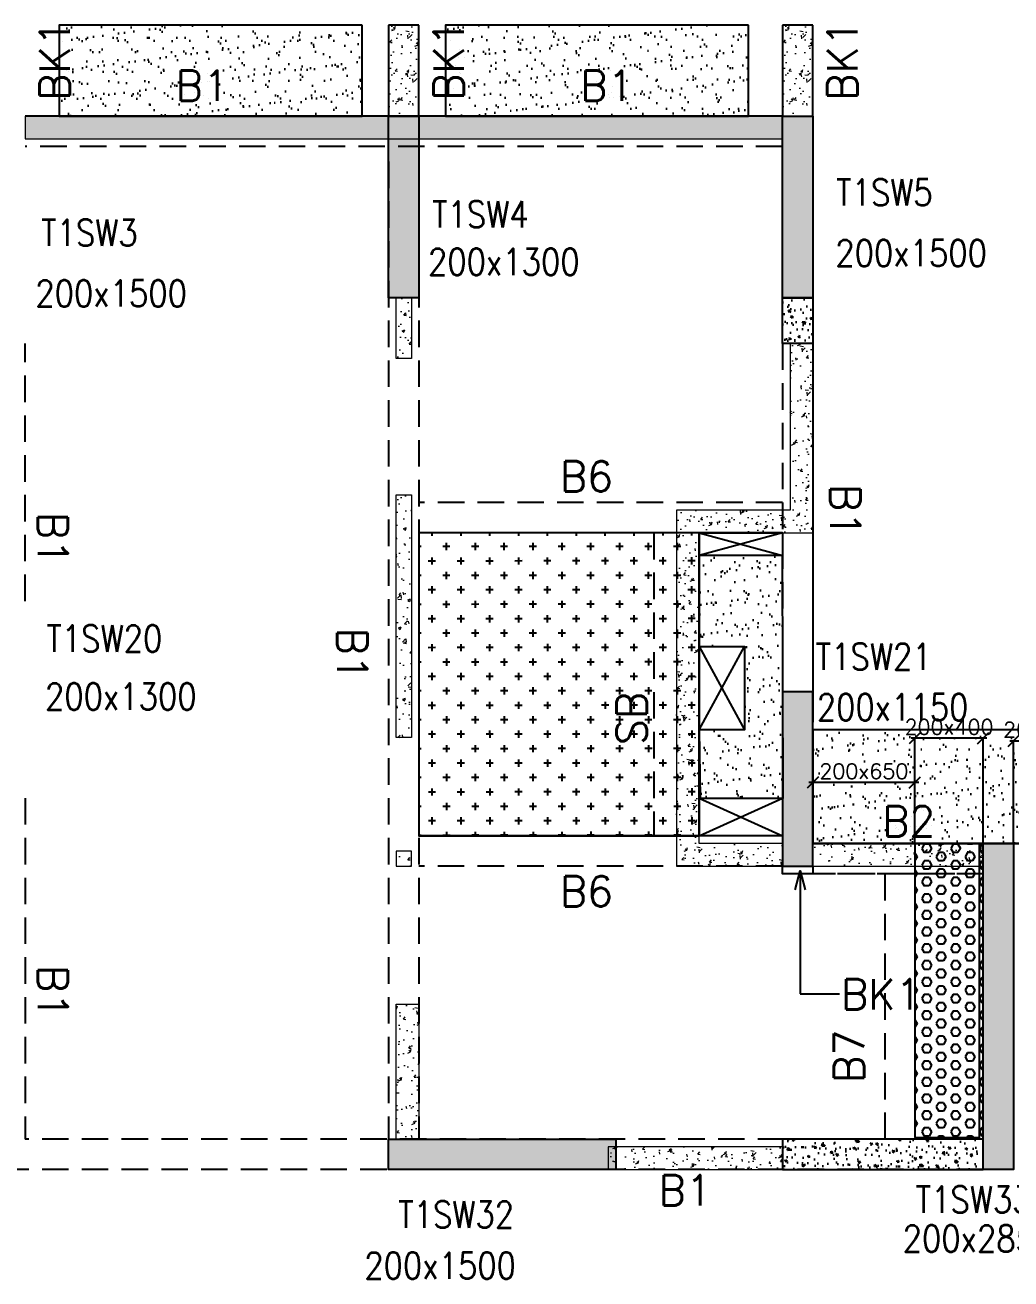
# Model space of a CAD drawing. Header units: millimetres. Extents: x 1078357 to 2594950, y -4969473 to -4636555.
# Drawn here: x 2170755 to 2177263, y -4665825 to -4657552 of the extents above; entities that cross this region are included whole.
import ezdxf

# ---------------------------------------------------------------- set-up
doc = ezdxf.new("R2010")
doc.units = ezdxf.units.MM
doc.header["$PDMODE"] = 35
for name, pattern in [('CONTINOUS', [0]), ('HIDDEN', [0.375, 0.25, -0.125]), ('New Retail block$0$CONTINOUS', [0])]:
    doc.linetypes.add(name, pattern=pattern)
doc.layers.get('0').update_dxf_attribs({"lineweight": 0})
doc.layers.get('Defpoints').update_dxf_attribs({"lineweight": 0})
for name, color, linetype, lineweight in [('A-_ANOTDIMA_D-', 6, 'Continuous', 13), ('COL. NO.', 30, 'Continuous', 25), ('COL. SIZE', 7, 'Continuous', 25), ('DIM', 9, 'Continuous', 25), ('HATCH', 8, 'Continuous', 30), ('RCC UPSTAND', 43, 'Continuous', 30), ('S-NON STR RCC WALL', 8, 'Continuous', 0)]:
    doc.layers.add(name, color=color, linetype=linetype, lineweight=lineweight)
for name, color, linetype in [('B-200x325', 201, 'HIDDEN'), ('B-200x375', 41, 'HIDDEN'), ('B-200x400', 44, 'HIDDEN'), ('B-200x650', 241, 'HIDDEN'), ('B-300xSLAB THK.', 151, 'Continuous'), ('BK1-200x650', 241, 'HIDDEN'), ('DC BEAM NO.', 7, 'Continuous'), ('DROP SLAB', 8, 'Continuous'), ('NON STR. RCC WALL', 6, 'Continuous'), ('S-COLUMN_SHEAR WALL', 1, 'Continuous'), ('S-PROJECTION', 54, 'New Retail block$0$CONTINOUS'), ('SLAB FOLD', 8, 'Continuous')]:
    doc.layers.add(name, color=color, linetype=linetype)
doc.styles.add('Roman', font='romans')
doc.styles.add('ROMANS', font='romans.shx', dxfattribs={"width": 0.85})
doc.dimstyles.new('HARESH', dxfattribs={"dimtxt": 150, "dimasz": 75, "dimexe": 0, "dimexo": 0, "dimgap": 25, "dimtad": 1, "dimdec": 0, "dimdsep": 46, "dimtxsty": 'Roman', "dimblk": 'OBLIQUE', "dimcen": 225, "dimdle": 25, "dimclrd": 2, "dimclre": 2, "dimclrt": 7, "dimadec": 8, "dimazin": 1, "dimtfac": 1, "dimtdec": 0, "dimtmove": 0, "dimatfit": 0, "dimfxl": 1, "dimlwd": -1, "dimlwe": -1, "dimarcsym": 0})
pattern_1 = [(50, (-4174040.86, 23111537.25), (182.184669, -15.9390855), [19.05, -209.55]), (355, (-4174040.86, 23111537.25), (-35.2434214, 191.0568452), [15.24, -167.6405842]), (100.4514447, (-4174025.68, 23111535.92), (146.9412471, 175.1177519), [16.1900088, -178.0902446]), (46.1842, (-4174040.86, 23111588.05), (271.0790409, -42.042328), [28.575, -314.325]), (96.6355576, (-4174018.27, 23111584.54), (237.404134, 247.4261246), [24.2850231, -267.1356082]), (351.1841512, (-4174040.86, 23111588.05), (237.404134, 247.4261246), [22.859967, -251.459732]), (21, (-4174015.46, 23111575.35), (151.6143913, -102.2651982), [19.05, -209.55]), (326, (-4174015.46, 23111575.35), (61.8020283, 184.1879661), [15.24, -167.64]), (71.451445, (-4174002.83, 23111566.83), (213.4164193, 81.9227689), [16.1900088, -178.0899376]), (37.5, (-4174040.86, 23111537.25), (3.08860325, 84.55503887), [0, -165.608, 0, -170.18, 0, -168.275]), (7.5, (-4174040.86, 23111537.25), (66.8196625, 100.18057482), [0, -97.028, 0, -161.798, 0, -64.135]), (327.5, (-4174097.5, 23111537.25), (135.59059517, -5.728744), [0, -63.5, 0, -198.12, 0, -262.89]), (317.5, (-4174122.9, 23111537.25), (148.1291814, 25.42649103), [0, -82.55, 0, -131.572, 0, -186.69])]

# ---------------------------------------------------------------- blocks, each defined once
blk = doc.blocks.new('_Oblique')
at = {"color": 0, "linetype": 'ByBlock', "lineweight": -2}
blk.add_line((-0.5, -0.5), (0.5, 0.5), dxfattribs=at)
blk = doc.blocks.new('*D1568')
at = {"layer": 'Defpoints', "color": 0, "ltscale": 700, "transparency": 16777216}
for p in [(2176629.5, -4662257.5), (2176629.5, -4662952.5, 0), (2177079.6, -4662952.5, 0)]:
    blk.add_point(p, dxfattribs=at)
at = {"layer": 'DIM', "color": 2, "ltscale": 700, "transparency": 16777216}
for p, q in [((2177104.6, -4662257.5), (2176604.5, -4662257.5)), ((2176629.5, -4662952.5), (2176629.5, -4662257.5)), ((2177079.6, -4662952.5), (2177079.6, -4662257.5))]:
    blk.add_line(p, q, dxfattribs=at)
at = {"layer": 'DIM', "color": 2, "ltscale": 700, "transparency": 16777216, "xscale": 75, "yscale": 75, "zscale": 75, "rotation": 180}
blk.add_blockref('_Oblique', (2176629.5, -4662257.5), dxfattribs=at)
at = {"layer": 'DIM', "color": 2, "ltscale": 700, "transparency": 16777216, "xscale": 75, "yscale": 75, "zscale": 75}
blk.add_blockref('_Oblique', (2177079.6, -4662257.5), dxfattribs=at)
at = {"layer": 'DIM', "color": 7, "ltscale": 700, "transparency": 16777216, "insert": (2176854.5, -4662182.5), "char_height": 150, "attachment_point": 5, "style": 'Roman'}
blk.add_mtext('{\\H0.666667x;200x400}', dxfattribs=at)
blk = doc.blocks.new('*D1569')
at = {"layer": 'Defpoints', "color": 0, "ltscale": 700, "transparency": 16777216}
for p in [(2175954.8, -4662550.4), (2175954.8, -4662952.5, 0), (2176629.5, -4662952.5, 0)]:
    blk.add_point(p, dxfattribs=at)
at = {"layer": 'DIM', "color": 2, "ltscale": 700, "transparency": 16777216}
for p, q in [((2176654.5, -4662550.4), (2175929.8, -4662550.4)), ((2175954.8, -4662952.5), (2175954.8, -4662550.4)), ((2176629.5, -4662952.5), (2176629.5, -4662550.4))]:
    blk.add_line(p, q, dxfattribs=at)
at = {"layer": 'DIM', "color": 2, "ltscale": 700, "transparency": 16777216, "xscale": 75, "yscale": 75, "zscale": 75, "rotation": 180}
blk.add_blockref('_Oblique', (2175954.8, -4662550.4), dxfattribs=at)
at = {"layer": 'DIM', "color": 2, "ltscale": 700, "transparency": 16777216, "xscale": 75, "yscale": 75, "zscale": 75}
blk.add_blockref('_Oblique', (2176629.5, -4662550.4), dxfattribs=at)
at = {"layer": 'DIM', "color": 7, "ltscale": 700, "transparency": 16777216, "insert": (2176292.1, -4662475.4), "char_height": 150, "attachment_point": 5, "style": 'Roman'}
blk.add_mtext('{\\H0.666667x;200x650}', dxfattribs=at)
blk = doc.blocks.new('*D1570')
at = {"layer": 'Defpoints', "color": 0, "ltscale": 700, "transparency": 16777216}
for p in [(2177729.7, -4662275.8), (2177279.6, -4662952.5, 0), (2177729.7, -4662952.5, 0)]:
    blk.add_point(p, dxfattribs=at)
at = {"layer": 'DIM', "color": 2, "ltscale": 700, "transparency": 16777216}
for p, q in [((2177254.6, -4662275.8), (2177754.7, -4662275.8)), ((2177279.6, -4662952.5), (2177279.6, -4662275.8)), ((2177729.7, -4662952.5), (2177729.7, -4662275.8))]:
    blk.add_line(p, q, dxfattribs=at)
at = {"layer": 'DIM', "color": 2, "ltscale": 700, "transparency": 16777216, "xscale": 75, "yscale": 75, "zscale": 75, "rotation": 180}
blk.add_blockref('_Oblique', (2177279.6, -4662275.8), dxfattribs=at)
at = {"layer": 'DIM', "color": 2, "ltscale": 700, "transparency": 16777216, "xscale": 75, "yscale": 75, "zscale": 75}
blk.add_blockref('_Oblique', (2177729.7, -4662275.8), dxfattribs=at)
at = {"layer": 'DIM', "color": 7, "ltscale": 700, "transparency": 16777216, "insert": (2177504.7, -4662200.8), "char_height": 150, "attachment_point": 5, "style": 'Roman'}
blk.add_mtext('{\\H0.666667x;200x400}', dxfattribs=at)
blk = doc.blocks.new('G$CD63B60BD')
at = {"layer": 'COL. NO.', "linetype": 'Continuous', "style": 'ROMANS', "width": 0.85}
for s, p in [('T1SW5', (10754.6, 15308.8, -320.4)), ('T1SW4', (8086.9, 15164.3, -320.4)), ('T1SW3', (5506.5, 15042.6, -320.4)), ('T1SW20', (5541, 12365.2, -320.4)), ('T1SW21', (10619.4, 12245.8, -320.4)), ('T1SW33a', (11279.4, 8663.7, -320.4)), ('T1SW32', (7863.5, 8565.4, -320.4))]:
    blk.add_text(s, height=175, dxfattribs=at).set_placement(p)
at = {"layer": 'COL. SIZE', "linetype": 'Continuous', "style": 'ROMANS', "width": 0.85}
for s, p in [('200x1500', (10748.9, 14908.8, -320.4)), ('200x1300', (8060.7, 14851, -320.4)), ('200x1500', (5468.5, 14642.6, -320.4)), ('200x1300', (5532, 11983.3, -320.4)), ('200x1150', (10626.9, 11912.7, -320.4)), ('200x2850', (11193.5, 8406.3, -320.4)), ('200x1500', (7639.5, 8227.7, -320.4))]:
    blk.add_text(s, height=175, dxfattribs=at).set_placement(p)

msp = doc.modelspace()

# ---------------------------------------------------------------- hatches: boundary and pattern name
at = {"layer": 'DROP SLAB'}
h = msp.add_hatch(dxfattribs=at)
h.set_pattern_fill('CROSS', color=8, scale=15, angle=179.96921)
h.set_pattern_definition([(180.03079016, (-2196286.82, 14063573.08), (-95.1987999, -95.3011726), [47.625, -142.875]), (270.03079016, (-2196310.65, 14063596.88), (95.3011726, -95.1987999), [47.625, -142.875])])
h.paths.add_polyline_path([(2175204.6, -4660902.7), (2173354.6, -4660902.7), (2173354.6, -4662902.5), (2175204.6, -4662902.5)])
at = {"layer": 'HATCH'}
h = msp.add_hatch(dxfattribs=at)
h.set_pattern_fill('AR-SAND', color=8, scale=3, angle=179.97015)
h.set_pattern_definition([(37.4701541, (-667028.51, 9329417.72), (-4.7236114, 146.8264517), [0, -115.824, 0, -129.54, 0, -123.825]), (7.4701541, (-667028.51, 9329417.72), (134.9689868, 214.9772528), [0, -62.484, 0, -104.394, 0, -40.005]), (327.4701541, (-667122.24, 9329417.77), (237.2979035, 0.3075449), [0, -38.1, 0, -137.16, 0, -179.07]), (317.4701541, (-667122.24, 9329417.77), (229.1017424, 66.759465), [0, -19.05, 0, -89.916, 0, -102.87])])
h.paths.add_polyline_path([(2172980, -4657552.5), (2170980, -4657552.5), (2170980, -4658152.5), (2172980, -4658152.5)])
h = msp.add_hatch(dxfattribs=at)
h.set_pattern_fill('AR-SAND', color=8, scale=3, angle=179.97015)
h.set_pattern_definition([(37.4701541, (-669578.51, 9329417.72), (-4.7236114, 146.8264517), [0, -115.824, 0, -129.54, 0, -123.825]), (7.4701541, (-669578.51, 9329417.72), (134.9689868, 214.9772528), [0, -62.484, 0, -104.394, 0, -40.005]), (327.4701541, (-669672.24, 9329417.77), (237.2979035, 0.3075449), [0, -38.1, 0, -137.16, 0, -179.07]), (317.4701541, (-669672.24, 9329417.77), (229.1017424, 66.759465), [0, -19.05, 0, -89.916, 0, -102.87])])
h.paths.add_polyline_path([(2175530, -4657552.5), (2173530, -4657552.5), (2173530, -4658152.5), (2175530, -4658152.5)])
h = msp.add_hatch(dxfattribs=at)
h.set_pattern_fill('AR-SAND', color=8, scale=3, angle=0.02985)
h.set_pattern_definition([(37.47015413, (-2856293.36, 18697492.99), (-4.72361136, 146.8264517), [0, -115.824, 0, -129.54, 0, -123.825]), (7.4701541, (-2856293.36, 18697492.99), (134.9689868, 214.9772528), [0, -62.484, 0, -104.394, 0, -40.005]), (327.4701541, (-2856387.09, 18697493.04), (237.2979035, 0.3075449), [0, -38.1, 0, -137.16, 0, -179.07]), (317.4701541, (-2856387.1, 18697493.04), (229.1017424, 66.759465), [0, -19.05, 0, -89.916, 0, -102.87])])
h.paths.add_polyline_path([(2175754.6, -4661052.5), (2175204.6, -4661052.5), (2175204.7, -4661652.5), (2175504.7, -4661652.5), (2175504.7, -4662202.5), (2175204.6, -4662202.5), (2175212.1, -4662652.5), (2175758.4, -4662652.5)])
h = msp.add_hatch(dxfattribs=at)
h.set_pattern_fill('AR-SAND', color=8, scale=3, angle=179.97015)
h.set_pattern_definition([(37.4701541, (-1766803.33, 14013436.91), (-4.72361136, 146.8264517), [0, -115.824, 0, -129.54, 0, -123.825]), (7.4701541, (-1766803.33, 14013436.9), (134.9689868, 214.9772528), [0, -62.484, 0, -104.394, 0, -40.005]), (327.4701541, (-1766897.05, 14013436.96), (237.2979035, 0.3075449), [0, -38.1, 0, -137.16, 0, -179.07]), (317.4701541, (-1766897.05, 14013436.96), (229.1017424, 66.759465), [0, -19.05, 0, -89.916, 0, -102.87])])
h.paths.add_polyline_path([(2178404.6, -4662202.5), (2175954.6, -4662202.5), (2175954.9, -4662952.5), (2178404.9, -4662952.5)])
h = msp.add_hatch(dxfattribs=at)
h.set_pattern_fill('AR-SAND', color=8, scale=3, angle=179.97015)
h.set_pattern_definition([(37.4701541, (-1766803.23, 14013436.91), (-4.72361136, 146.8264517), [0, -115.824, 0, -129.54, 0, -123.825]), (7.4701541, (-1766803.23, 14013436.9), (134.9689868, 214.9772528), [0, -62.484, 0, -104.394, 0, -40.005]), (327.4701541, (-1766896.95, 14013436.96), (237.2979035, 0.3075449), [0, -38.1, 0, -137.16, 0, -179.07]), (317.4701541, (-1766896.95, 14013436.96), (229.1017424, 66.759465), [0, -19.05, 0, -89.916, 0, -102.87])])
h.paths.add_polyline_path([(2178405, -4662352.5), (2175955, -4662352.5), (2175955, -4662952.5), (2178405, -4662952.5)])
at = {"layer": 'RCC UPSTAND'}
h = msp.add_hatch(dxfattribs=at)
h.set_pattern_fill('AR-CONC', color=8, scale=20, angle=90)
h.set_pattern_definition([(140, (-1032245.4, -7198097.02), (12.550427, 143.4520365), [15, -165]), (85, (-1032245.4, -7198097.02), (-150.438427, -27.7502667), [12, -132]), (190.4514445, (-1032244.35, -7198085.06), (-137.887998, 115.7017693), [12.7480384, -140.2284224]), (136.1842, (-1032285.4, -7198097.02), (33.103856, 213.448266), [22.5, -247.5]), (186.6356355, (-1032282.64, -7198079.23), (-194.82372, 186.932389), [19.122068, -210.342752]), (81.184164, (-1032285.4, -7198097.02), (-194.82372, 186.932389), [18, -198]), (111, (-1032275.4, -7198077.02), (80.523778, 119.3814104), [15, -165]), (56, (-1032275.4, -7198077.02), (-145.030009, 48.6630664), [12, -132]), (161.4514447, (-1032268.69, -7198067.07), (-64.5062306, 168.0444753), [12.748038, -140.2284224]), (127.5, (-1032245.396, -7198097.015), (-66.57877077, 2.43197106), [0, -130.4, 0, -134, 0, -132.5]), (97.5, (-1032245.396, -7198097.015), (-78.8823424, 52.6139075), [0, -76.4, 0, -127.4, 0, -50.5]), (57.5, (-1032245.396, -7198141.615), (4.51097435, 106.7644872), [0, -50, 0, -156, 0, -207]), (47.5, (-1032245.4, -7198161.615), (-20.0209965, 116.6372339), [0, -65, 0, -103.6, 0, -147])])
h.paths.add_polyline_path([(2175954.6, -4659352.5), (2175954.6, -4659652.5), (2175754.7, -4659652.5), (2175754.7, -4659352.5)])
h = msp.add_hatch(dxfattribs=at)
h.set_pattern_fill('AR-CONC', color=8, scale=20, angle=270)
h.set_pattern_definition([(320, (5387675.5, -2128259.89), (-12.550427, -143.4520365), [15, -165]), (265, (5387675.5, -2128259.89), (150.438427, 27.7502667), [12, -132]), (10.4514445, (5387674.45, -2128271.85), (137.887998, -115.7017693), [12.7480384, -140.2284224]), (316.1842, (5387715.5, -2128259.9), (-33.103856, -213.448266), [22.5, -247.5]), (6.6356355, (5387712.74, -2128277.68), (194.82372, -186.932389), [19.122068, -210.342752]), (261.184164, (5387715.5, -2128259.9), (194.82372, -186.932389), [18, -198]), (291, (5387705.5, -2128279.89), (-80.523778, -119.3814104), [15, -165]), (236, (5387705.5, -2128279.89), (145.030009, -48.6630664), [12, -132]), (341.4514447, (5387698.79, -2128289.84), (64.5062306, -168.0444753), [12.748038, -140.2284224]), (307.5, (5387675.5, -2128259.89), (66.57877077, -2.43197106), [0, -130.4, 0, -134, 0, -132.5]), (277.5, (5387675.5, -2128259.89), (78.8823424, -52.6139075), [0, -76.4, 0, -127.4, 0, -50.5]), (237.5, (5387675.5, -2128215.29), (-4.51097435, -106.7644872), [0, -50, 0, -156, 0, -207]), (227.5, (5387675.5, -2128195.29), (20.0209965, -116.6372339), [0, -65, 0, -103.6, 0, -147])])
h.paths.add_polyline_path([(2177079.6, -4664903.1), (2175754.6, -4664902.8), (2175754.6, -4665102.3), (2177079.6, -4665102.5)])
at = {"layer": 'S-COLUMN_SHEAR WALL', "lineweight": 25}
h = msp.add_hatch(color=1, dxfattribs=at)
h.dxf.hatch_style = 1
h.paths.add_polyline_path([(2173154.6, -4659352.6), (2173354.6, -4659352.6), (2173354.6, -4658152.5), (2173154.6, -4658152.5)])
at = {"layer": 'S-COLUMN_SHEAR WALL', "lineweight": 25, "extrusion": (-1.00316e-06, 2.11765e-11, 1)}
h = msp.add_hatch(color=1, dxfattribs=at)
h.dxf.hatch_style = 1
h.paths.add_polyline_path([(2175754.6, -4658152.5), (2175954.6, -4658152.5), (2175954.6, -4659352.5), (2175754.6, -4659352.5)])
h = msp.add_hatch(color=1, dxfattribs=at)
h.dxf.hatch_style = 1
h.paths.add_polyline_path([(2175754.6, -4663102.5), (2175954.6, -4663102.5), (2175954.6, -4661952.5), (2175754.6, -4661952.5)])
at = {"layer": 'S-COLUMN_SHEAR WALL', "lineweight": 25}
h = msp.add_hatch(color=1, dxfattribs=at)
h.dxf.hatch_style = 1
h.paths.add_polyline_path([(2177079.6, -4662952.5), (2177279.6, -4662952.5), (2177279.6, -4665102.5), (2177079.6, -4665102.5)])
h = msp.add_hatch(color=1, dxfattribs=at)
h.dxf.hatch_style = 1
h.paths.add_polyline_path([(2173154.6, -4664902.5), (2174654.6, -4664902.5), (2174654.6, -4665102.5), (2173154.6, -4665102.5)])
at = {"layer": 'S-NON STR RCC WALL'}
h = msp.add_hatch(dxfattribs=at)
h.set_pattern_fill('AR-CONC', color=256, angle=180)
h.set_pattern_definition([(50, (-6360689.85, 32897535.69), (182.184669, -15.93908554), [19.05, -209.55]), (355, (-6360689.85, 32897535.7), (-35.2434214, 191.0568452), [15.24, -167.6405842]), (100.4514447, (-6360674.67, 32897534.36), (146.9412471, 175.1177519), [16.1900088, -178.0902446]), (46.1842, (-6360689.85, 32897586.5), (271.0790409, -42.0423279), [28.575, -314.325]), (96.6355576, (-6360667.26, 32897583), (237.404134, 247.4261246), [24.2850231, -267.1356082]), (351.1841512, (-6360689.85, 32897586.5), (237.404134, 247.4261246), [22.859967, -251.459732]), (21, (-6360664.45, 32897573.79), (151.61439127, -102.2651982), [19.05, -209.55]), (326, (-6360664.45, 32897573.8), (61.80202835, 184.1879661), [15.24, -167.64]), (71.451445, (-6360651.82, 32897565.27), (213.4164193, 81.9227689), [16.1900088, -178.0899376]), (37.5, (-6360689.85, 32897535.69), (3.08860325, 84.55503887), [0, -165.608, 0, -170.18, 0, -168.275]), (7.5, (-6360689.85, 32897535.69), (66.8196625, 100.18057482), [0, -97.028, 0, -161.798, 0, -64.135]), (327.5, (-6360746.494, 32897535.69), (135.59059517, -5.72874399), [0, -63.5, 0, -198.12, 0, -262.89]), (317.5, (-6360771.89, 32897535.69), (148.1291814, 25.42649103), [0, -82.55, 0, -131.572, 0, -186.69])])
h.paths.add_polyline_path([(2173354.9, -4658152.5), (2173354.9, -4657552.5), (2173154.9, -4657552.5), (2173154.9, -4658152.5), (2173354.9, -4658152.5)], is_closed=False)
h = msp.add_hatch(dxfattribs=at)
h.set_pattern_fill('AR-CONC', color=256, angle=180)
h.set_pattern_definition([(50, (-6358089.85, 32897535.69), (182.184669, -15.93908554), [19.05, -209.55]), (355, (-6358089.85, 32897535.7), (-35.2434214, 191.0568452), [15.24, -167.6405842]), (100.4514447, (-6358074.67, 32897534.36), (146.9412471, 175.1177519), [16.1900088, -178.0902446]), (46.1842, (-6358089.85, 32897586.5), (271.0790409, -42.0423279), [28.575, -314.325]), (96.6355576, (-6358067.26, 32897583), (237.404134, 247.4261246), [24.2850231, -267.1356082]), (351.1841512, (-6358089.85, 32897586.5), (237.404134, 247.4261246), [22.859967, -251.459732]), (21, (-6358064.45, 32897573.79), (151.61439127, -102.2651982), [19.05, -209.55]), (326, (-6358064.45, 32897573.8), (61.80202835, 184.1879661), [15.24, -167.64]), (71.451445, (-6358051.82, 32897565.27), (213.4164193, 81.9227689), [16.1900088, -178.0899376]), (37.5, (-6358089.85, 32897535.69), (3.08860325, 84.55503887), [0, -165.608, 0, -170.18, 0, -168.275]), (7.5, (-6358089.85, 32897535.69), (66.8196625, 100.18057482), [0, -97.028, 0, -161.798, 0, -64.135]), (327.5, (-6358146.494, 32897535.69), (135.59059517, -5.72874399), [0, -63.5, 0, -198.12, 0, -262.89]), (317.5, (-6358171.89, 32897535.69), (148.1291814, 25.42649103), [0, -82.55, 0, -131.572, 0, -186.69])])
h.paths.add_polyline_path([(2175954.9, -4658152.5), (2175954.9, -4657552.5), (2175754.9, -4657552.5), (2175754.9, -4658152.5), (2175954.9, -4658152.5)], is_closed=False)
h = msp.add_hatch(dxfattribs=at)
h.set_pattern_fill('AR-CONC', color=256)
h.set_pattern_definition([(50, (-5271265.58, 27795556.43), (182.184669, -15.93908554), [19.05, -209.55]), (355, (-5271265.58, 27795556.43), (-35.2434214, 191.0568452), [15.24, -167.6405842]), (100.4514447, (-5271250.4, 27795555.1), (146.9412471, 175.1177519), [16.1900088, -178.0902446]), (46.1842, (-5271265.58, 27795607.23), (271.0790409, -42.042328), [28.575, -314.325]), (96.6355576, (-5271242.99, 27795603.73), (237.404134, 247.4261246), [24.2850231, -267.1356082]), (351.1841512, (-5271265.58, 27795607.23), (237.404134, 247.4261246), [22.859967, -251.459732]), (21, (-5271240.18, 27795594.53), (151.6143913, -102.2651982), [19.05, -209.55]), (326, (-5271240.18, 27795594.53), (61.8020283, 184.1879661), [15.24, -167.64]), (71.451445, (-5271227.54, 27795586.01), (213.4164193, 81.9227689), [16.1900088, -178.0899376]), (37.5, (-5271265.576, 27795556.434), (3.08860325, 84.55503887), [0, -165.608, 0, -170.18, 0, -168.275]), (7.5, (-5271265.58, 27795556.43), (66.8196625, 100.18057482), [0, -97.028, 0, -161.798, 0, -64.135]), (327.5, (-5271322.22, 27795556.434), (135.59059517, -5.72874399), [0, -63.5, 0, -198.12, 0, -262.89]), (317.5, (-5271347.62, 27795556.43), (148.1291814, 25.42649103), [0, -82.55, 0, -131.572, 0, -186.69])])
h.paths.add_polyline_path([(2175752.1, -4658152.5), (2170755, -4658152.5), (2170755, -4658302.5), (2175752.1, -4658302.5)])
h = msp.add_hatch(dxfattribs=at)
h.set_pattern_fill('AR-CONC', color=256, angle=180)
h.set_pattern_definition([(50, (2173267.86, -4892742.91), (182.18467, -15.93909), [19.05, -209.55]), (355, (2173267.86, -4892742.91), (-35.24342, 191.05685), [15.24, -167.64058]), (100.451445, (2173283.04, -4892744.24), (146.94125, 175.11775), [16.19001, -178.09024]), (46.1842, (2173267.86, -4892692.11), (271.07904, -42.04233), [28.575, -314.325]), (96.63556, (2173290.45, -4892695.62), (237.40413, 247.42612), [24.28502, -267.1356]), (351.18415, (2173267.86, -4892692.1), (237.40413, 247.42612), [22.85997, -251.45973]), (21, (2173293.26, -4892704.81), (151.61439, -102.2652), [19.05, -209.55]), (326, (2173293.26, -4892704.81), (61.80203, 184.18797), [15.24, -167.64]), (71.451445, (2173305.9, -4892713.33), (213.41642, 81.92277), [16.19001, -178.08994]), (37.5, (2173267.86, -4892742.91), (3.088603, 84.555039), [0, -165.608, 0, -170.18, 0, -168.275]), (7.5, (2173267.86, -4892742.91), (66.819663, 100.180575), [0, -97.028, 0, -161.798, 0, -64.135]), (327.5, (2173211.216, -4892742.91), (135.590595, -5.728744), [0, -63.5, 0, -198.12, 0, -262.89]), (317.5, (2173185.82, -4892742.91), (148.12918, 25.42649), [0, -82.55, 0, -131.572, 0, -186.69])])
h.paths.add_polyline_path([(2173205, -4659352.5), (2173305, -4659352.5), (2173305, -4659752.5), (2173205, -4659752.5)])
h = msp.add_hatch(dxfattribs=at)
h.set_pattern_fill('AR-CONC', color=256)
h.set_pattern_definition(pattern_1)
h.paths.add_polyline_path([(2175055, -4660752.5), (2175055, -4663102.5), (2175755, -4663102.5), (2175755, -4662952.5), (2175205, -4662952.5), (2175205, -4660902.5), (2175955, -4660902.5), (2175955, -4659652.5), (2175805, -4659652.5), (2175805, -4660752.5)])
h = msp.add_hatch(dxfattribs=at)
h.set_pattern_fill('AR-CONC', color=256, angle=180)
h.set_pattern_definition([(50, (3270492.57, -9576762.1), (182.184669, -15.9390855), [19.05, -209.55]), (355, (3270492.57, -9576762.1), (-35.2434214, 191.056845), [15.24, -167.640584]), (100.4514447, (3270507.76, -9576763.43), (146.941247, 175.117752), [16.190009, -178.0902446]), (46.1842, (3270492.57, -9576711.3), (271.079041, -42.042328), [28.575, -314.325]), (96.6355576, (3270515.16, -9576714.8), (237.404134, 247.426125), [24.285023, -267.135608]), (351.184151, (3270492.57, -9576711.3), (237.404134, 247.426125), [22.859967, -251.459732]), (21, (3270517.97, -9576724), (151.6143913, -102.265198), [19.05, -209.55]), (326, (3270517.97, -9576724), (61.802028, 184.187966), [15.24, -167.64]), (71.451445, (3270530.6, -9576732.52), (213.416419, 81.922769), [16.190009, -178.0899376]), (37.5, (3270492.573, -9576762.1), (3.08860325, 84.5550389), [0, -165.608, 0, -170.18, 0, -168.275]), (7.5, (3270492.57, -9576762.1), (66.8196625, 100.1805748), [0, -97.028, 0, -161.798, 0, -64.135]), (327.5, (3270435.93, -9576762.1), (135.5905952, -5.728744), [0, -63.5, 0, -198.12, 0, -262.89]), (317.5, (3270410.53, -9576762.1), (148.1291814, 25.426491), [0, -82.55, 0, -131.572, 0, -186.69])])
h.paths.add_polyline_path([(2173205, -4660652.5), (2173305, -4660652.5), (2173305, -4662252.5), (2173205, -4662252.5)])
h = msp.add_hatch(dxfattribs=at)
h.set_pattern_fill('AR-CONC', color=256)
h.set_pattern_definition(pattern_1)
h.paths.add_polyline_path([(2177080, -4662952.5), (2175955, -4662952.5), (2175955, -4663102.5), (2177080, -4663102.5)])
h = msp.add_hatch(dxfattribs=at)
h.set_pattern_fill('AR-CONC', color=256, angle=180)
h.set_pattern_definition([(50, (3270479.36, -9578126.76), (182.184669, -15.9390855), [19.05, -209.55]), (355, (3270479.36, -9578126.76), (-35.2434214, 191.056845), [15.24, -167.640584]), (100.4514447, (3270494.54, -9578128.1), (146.941247, 175.117752), [16.190009, -178.0902446]), (46.1842, (3270479.36, -9578075.96), (271.079041, -42.042328), [28.575, -314.325]), (96.6355576, (3270501.95, -9578079.47), (237.404134, 247.426125), [24.285023, -267.135608]), (351.184151, (3270479.36, -9578075.96), (237.404134, 247.426125), [22.859967, -251.459732]), (21, (3270504.76, -9578088.66), (151.6143913, -102.265198), [19.05, -209.55]), (326, (3270504.76, -9578088.66), (61.802028, 184.187966), [15.24, -167.64]), (71.451445, (3270517.4, -9578097.19), (213.416419, 81.922769), [16.190009, -178.0899376]), (37.5, (3270479.36, -9578126.765), (3.08860325, 84.5550389), [0, -165.608, 0, -170.18, 0, -168.275]), (7.5, (3270479.36, -9578126.765), (66.8196625, 100.1805748), [0, -97.028, 0, -161.798, 0, -64.135]), (327.5, (3270422.72, -9578126.765), (135.5905952, -5.728744), [0, -63.5, 0, -198.12, 0, -262.89]), (317.5, (3270397.32, -9578126.76), (148.1291814, 25.426491), [0, -82.55, 0, -131.572, 0, -186.69])])
h.paths.add_polyline_path([(2173205, -4663102.5), (2173305, -4663102.5), (2173305, -4663002.5), (2173205, -4663002.5)])
h = msp.add_hatch(dxfattribs=at)
h.set_pattern_fill('AR-CONC', color=256, angle=180)
h.set_pattern_definition([(50, (-5278330.32, 27795556.43), (182.184669, -15.93908554), [19.05, -209.55]), (355, (-5278330.32, 27795556.43), (-35.2434214, 191.0568452), [15.24, -167.6405842]), (100.4514447, (-5278315.14, 27795555.1), (146.9412471, 175.1177519), [16.1900088, -178.0902446]), (46.1842, (-5278330.32, 27795607.23), (271.0790409, -42.042328), [28.575, -314.325]), (96.6355576, (-5278307.73, 27795603.72), (237.404134, 247.4261246), [24.2850231, -267.1356082]), (351.1841512, (-5278330.32, 27795607.23), (237.404134, 247.4261246), [22.859967, -251.459732]), (21, (-5278304.92, 27795594.53), (151.6143913, -102.2651982), [19.05, -209.55]), (326, (-5278304.92, 27795594.53), (61.8020283, 184.1879661), [15.24, -167.64]), (71.451445, (-5278292.29, 27795586), (213.4164193, 81.9227689), [16.1900088, -178.0899376]), (37.5, (-5278330.32, 27795556.43), (3.08860325, 84.55503887), [0, -165.608, 0, -170.18, 0, -168.275]), (7.5, (-5278330.32, 27795556.43), (66.8196625, 100.18057482), [0, -97.028, 0, -161.798, 0, -64.135]), (327.5, (-5278386.964, 27795556.43), (135.59059517, -5.72874399), [0, -63.5, 0, -198.12, 0, -262.89]), (317.5, (-5278412.36, 27795556.43), (148.1291814, 25.42649103), [0, -82.55, 0, -131.572, 0, -186.69])])
h.paths.add_polyline_path([(2173205, -4664012.5), (2173355, -4664012.5), (2173355, -4664902.4), (2173205, -4664902.4)])
h = msp.add_hatch(dxfattribs=at)
h.set_pattern_fill('AR-CONC', color=256, angle=180)
h.set_pattern_definition([(50, (-4181105.6, 23111537.24), (182.184669, -15.9390855), [19.05, -209.55]), (355, (-4181105.6, 23111537.24), (-35.2434214, 191.0568452), [15.24, -167.6405842]), (100.4514447, (-4181090.42, 23111535.91), (146.9412471, 175.1177519), [16.1900088, -178.0902446]), (46.1842, (-4181105.6, 23111588.04), (271.0790409, -42.042328), [28.575, -314.325]), (96.6355576, (-4181083.02, 23111584.54), (237.404134, 247.4261246), [24.2850231, -267.1356082]), (351.1841512, (-4181105.6, 23111588.04), (237.404134, 247.4261246), [22.859967, -251.459732]), (21, (-4181080.2, 23111575.34), (151.6143913, -102.2651982), [19.05, -209.55]), (326, (-4181080.2, 23111575.34), (61.8020283, 184.1879661), [15.24, -167.64]), (71.451445, (-4181067.57, 23111566.82), (213.4164193, 81.9227689), [16.1900088, -178.0899376]), (37.5, (-4181105.606, 23111537.24), (3.08860325, 84.55503887), [0, -165.608, 0, -170.18, 0, -168.275]), (7.5, (-4181105.61, 23111537.24), (66.8196625, 100.18057482), [0, -97.028, 0, -161.798, 0, -64.135]), (327.5, (-4181162.25, 23111537.24), (135.59059517, -5.728744), [0, -63.5, 0, -198.12, 0, -262.89]), (317.5, (-4181187.65, 23111537.24), (148.1291814, 25.42649103), [0, -82.55, 0, -131.572, 0, -186.69])])
h.paths.add_polyline_path([(2175755, -4664952.5), (2174605, -4664952.5), (2174605, -4665102.5), (2175755, -4665102.5)])
at = {"layer": 'SLAB FOLD', "ltscale": 1000}
h = msp.add_hatch(dxfattribs=at)
h.set_pattern_fill('HEX', color=8, scale=10, angle=180)
h.set_pattern_definition([(180, (2168054.783, -4476147.51), (-7e-15, -54.992613), [31.75, -63.5]), (300, (2168054.783, -4476147.51), (47.625, 27.496307), [31.75, -63.5]), (240, (2168023.033, -4476147.51), (47.625, -27.496307), [31.75, -63.5])])
h.paths.add_polyline_path([(2177079.6, -4664891.9), (2176629.6, -4664891.9), (2176629.6, -4662952.5), (2177079.6, -4662952.5)])

# ---------------------------------------------------------------- linework, layer by layer
at = {"layer": 'B-200x325', "ltscale": 700}
for p, q in [((2175754.7, -4660702.7, 0), (2173354.7, -4660702.7, 0)), ((2175754.5, -4663102.5, 0), (2173354.7, -4663102.5, 0))]:
    msp.add_line(p, q, dxfattribs=at)
at = {"layer": 'B-200x325', "linetype": 'Continuous', "ltscale": 700}
for p, q in [((2175754.7, -4660902.7, 0), (2173354.7, -4660902.7, 0)), ((2175754.5, -4662902.5, 0), (2173354.7, -4662902.5, 0))]:
    msp.add_line(p, q, dxfattribs=at)
at = {"layer": 'B-200x375', "ltscale": 700}
msp.add_line((2176429.5, -4663152.5, 0), (2176429.5, -4664902.5), dxfattribs=at)
at = {"layer": 'B-200x375', "linetype": 'Continuous', "ltscale": 700}
msp.add_line((2176629.5, -4663152.5, 0), (2176629.5, -4664891.9, 0), dxfattribs=at)
at = {"layer": 'B-200x400', "linetype": 'Continuous', "ltscale": 500}
msp.add_line((2177079.6, -4662952.5, 0), (2176629.5, -4662952.5, 0), dxfattribs=at)
at = {"layer": 'B-200x400', "linetype": 'HIDDEN', "ltscale": 500}
msp.add_line((2177079.6, -4663152.5, 0), (2176629.5, -4663152.5, 0), dxfattribs=at)
at = {"layer": 'B-200x650', "linetype": 'CONTINOUS', "ltscale": 700}
for p, q in [((2173354.9, -4657552.5, 0), (2173154.9, -4657552.5, 0)), ((2173154.9, -4657552.5, 0), (2173154.9, -4658152.5, 0)), ((2173354.9, -4658152.5, 0), (2173354.9, -4657552.5, 0)), ((2175954.9, -4657552.4, 0), (2175754.9, -4657552.4, 0)), ((2175754.9, -4657552.4, 0), (2175754.9, -4658152.4, 0)), ((2175954.9, -4658152.4, 0), (2175954.9, -4657552.4, 0)), ((2175755, -4658152.5, 0), (2170755, -4658152.5, 0)), ((2175955, -4659652.5, 0), (2175955, -4662152.5, 0)), ((2176629.5, -4662952.5, 0), (2175954.6, -4662952.5, 0)), ((2178405, -4662952.5, 0), (2175955, -4662952.5, 0))]:
    msp.add_line(p, q, dxfattribs=at)
at = {"layer": 'B-200x650', "linetype": 'HIDDEN', "ltscale": 700}
for p, q in [((2175755, -4658352.5, 0), (2170755, -4658352.5, 0)), ((2173155, -4658452.6, 0), (2173155, -4664902.4, 0)), ((2173355, -4658452.6, 0), (2173355, -4664902.4, 0)), ((2170755, -4661352.5, 0), (2170755, -4659652.5, 0)), ((2175755, -4659652.5, 0), (2175755, -4662152.5, 0)), ((2170755, -4662652.5, 0), (2170755, -4664902.4, 0)), ((2176629.5, -4663152.5, 0), (2175954.6, -4663152.5, 0)), ((2177080, -4663152.5, 0), (2175955, -4663152.5, 0)), ((2177079.6, -4664902.4, 0), (2170755, -4664902.4, 0)), ((2177079.6, -4665102.4, 0), (2168205, -4665102.4, 0))]:
    msp.add_line(p, q, dxfattribs=at)
at = {"layer": 'B-300xSLAB THK.', "linetype": 'HIDDEN', "ltscale": 700}
msp.add_line((2174904.6, -4660902.7, 0), (2174904.6, -4662902.5, 0), dxfattribs=at)
at = {"layer": 'B-300xSLAB THK.', "linetype": 'ByBlock', "ltscale": 700}
msp.add_line((2175204.6, -4660902.7, 0), (2175204.6, -4662902.5, 0), dxfattribs=at)
at = {"layer": 'BK1-200x650', "linetype": 'Continuous', "ltscale": 700, "elevation": 0}
msp.add_lwpolyline([(2175755, -4663102.5), (2175955, -4663102.5), (2175955, -4663152.7), (2175755, -4663152.7)], close=True, dxfattribs=at)
at = {"layer": 'DROP SLAB', "color": 3, "linetype": 'CONTINOUS', "ltscale": 500}
for p, q in [((2175204.6, -4660902.7, 0), (2175754.6, -4661052.5, 0)), ((2175754.7, -4660902.7, 0), (2175204.6, -4661052.5)), ((2175204.6, -4661652.5), (2175504.7, -4662202.5)), ((2175204.6, -4662202.5), (2175504.7, -4661652.5)), ((2175204.6, -4662652.5), (2175754.5, -4662902.5, 0)), ((2175204.6, -4662902.5, 0), (2175754.6, -4662652.5))]:
    msp.add_line(p, q, dxfattribs=at)
at = {"layer": 'DROP SLAB', "color": 3, "linetype": 'CONTINOUS', "ltscale": 500, "elevation": 0}
for points in [[(2175204.6, -4660902.7), (2173354.6, -4660902.7), (2173354.6, -4662902.5), (2175204.6, -4662902.5)], [(2175204.6, -4660902.7), (2175754.6, -4660902.7), (2175754.6, -4661052.5), (2175204.6, -4661052.5)], [(2175204.7, -4661652.5), (2175504.7, -4661652.5), (2175504.7, -4662202.5), (2175204.7, -4662202.5)], [(2175204.6, -4662652.5), (2175754.5, -4662652.5), (2175754.5, -4662902.5), (2175204.6, -4662902.5)]]:
    msp.add_lwpolyline(points, close=True, dxfattribs=at)
at = {"layer": 'NON STR. RCC WALL', "elevation": 0}
for points in [[(2175954.6, -4659352.5), (2175954.6, -4659652.5), (2175754.7, -4659652.5), (2175754.7, -4659352.5)], [(2177079.6, -4664903.1), (2175754.6, -4664902.8), (2175754.6, -4665102.3), (2177079.6, -4665102.5)]]:
    msp.add_lwpolyline(points, close=True, dxfattribs=at)
at = {"layer": 'S-COLUMN_SHEAR WALL', "color": 1, "lineweight": 25, "elevation": 0}
for points in [[(2173154.6, -4658152.5), (2173354.6, -4658152.5), (2173354.6, -4659352.6), (2173154.6, -4659352.6)], [(2177079.6, -4662952.5), (2177279.6, -4662952.5), (2177279.6, -4665102.5), (2177079.6, -4665102.5)], [(2173154.6, -4664902.5), (2174654.6, -4664902.5), (2174654.6, -4665102.5), (2173154.6, -4665102.5)]]:
    msp.add_lwpolyline(points, close=True, dxfattribs=at)
at = {"layer": 'S-COLUMN_SHEAR WALL', "color": 1, "lineweight": 25, "extrusion": (-1.00316e-06, 2.11765e-11, 1), "elevation": -2.2}
for points in [[(2175754.6, -4658152.5), (2175954.6, -4658152.5), (2175954.6, -4659352.5), (2175754.6, -4659352.5)], [(2175754.6, -4663102.5), (2175954.6, -4663102.5), (2175954.6, -4661952.5), (2175754.6, -4661952.5)]]:
    msp.add_lwpolyline(points, close=True, dxfattribs=at)
at = {"layer": 'S-NON STR RCC WALL', "elevation": 0}
for points in [[(2175752.1, -4658152.5), (2170755, -4658152.5), (2170755, -4658302.5), (2175752.1, -4658302.5)], [(2173205, -4659352.5), (2173305, -4659352.5), (2173305, -4659752.5), (2173205, -4659752.5)], [(2175055, -4660752.5), (2175055, -4663102.5), (2175755, -4663102.5), (2175755, -4662952.5), (2175205, -4662952.5), (2175205, -4660902.5), (2175955, -4660902.5), (2175955, -4659652.5), (2175805, -4659652.5), (2175805, -4660752.5)], [(2177080, -4662952.5), (2175955, -4662952.5), (2175955, -4663102.5), (2177080, -4663102.5)]]:
    msp.add_lwpolyline(points, close=True, dxfattribs=at)
at = {"layer": 'S-NON STR RCC WALL', "ltscale": 700, "elevation": 0}
for points in [[(2173205, -4660652.5), (2173305, -4660652.5), (2173305, -4662252.5), (2173205, -4662252.5)], [(2173205, -4663102.5), (2173305, -4663102.5), (2173305, -4663002.5), (2173205, -4663002.5)], [(2173205, -4664012.5), (2173355, -4664012.5), (2173355, -4664902.4), (2173205, -4664902.4)], [(2175755, -4664952.5), (2174605, -4664952.5), (2174605, -4665102.5), (2175755, -4665102.5)]]:
    msp.add_lwpolyline(points, close=True, dxfattribs=at)
at = {"layer": 'S-PROJECTION', "elevation": 0}
for points in [[(2172980, -4657552.5), (2170980, -4657552.5), (2170980, -4658152.5), (2172980, -4658152.5)], [(2175530, -4657552.5), (2173530, -4657552.5), (2173530, -4658152.5), (2175530, -4658152.5)], [(2178404.6, -4662202.5), (2175954.6, -4662202.5), (2175954.9, -4662952.5), (2178404.9, -4662952.5)]]:
    msp.add_lwpolyline(points, close=True, dxfattribs=at)
at = {"layer": 'SLAB FOLD', "color": 8, "ltscale": 1000, "elevation": 0}
msp.add_lwpolyline([(2175754.6, -4661052.5), (2175204.6, -4661052.5), (2175204.7, -4661652.5), (2175504.7, -4661652.5), (2175504.7, -4662202.5), (2175204.6, -4662202.5), (2175212.1, -4662652.5), (2175758.4, -4662652.5), (2175754.6, -4661052.5)], dxfattribs=at)
msp.add_lwpolyline([(2176629.5, -4664891.9), (2177054.8, -4664891.9), (2177054.8, -4662952.5), (2176629.5, -4662952.5)], close=True, dxfattribs=at)

# ---------------------------------------------------------------- block references
at = {"layer": 'A-_ANOTDIMA_D-', "color": 2, "ltscale": 700}
msp.add_blockref('G$CD63B60BD', (2165354.6, -4674052.5, 0), dxfattribs=at)

# ---------------------------------------------------------------- texts
at = {"layer": 'B-200x325', "linetype": 'Continuous', "ltscale": 700, "style": 'ROMANS'}
for p in [(2174285.1, -4660630.6, -2.7), (2174285.1, -4663367.8, -2.7)]:
    msp.add_text('B6', height=200, rotation=0.00094, dxfattribs=at).set_placement(p)
at = {"layer": 'B-200x375', "linetype": 'Continuous', "ltscale": 700, "style": 'ROMANS'}
msp.add_text('B7', height=200, rotation=90.00094, dxfattribs=at).set_placement((2176294.7, -4664532.1, -2.7))
at = {"layer": 'B-200x650', "linetype": 'CONTINOUS', "ltscale": 700, "style": 'ROMANS'}
for p in [(2171050.6, -4658052.2, 50), (2173650.6, -4658052.2, 50), (2176250.6, -4658052.1, 50)]:
    msp.add_text('BK1', height=200, rotation=90, dxfattribs=at).set_placement(p)
at = {"layer": 'B-200x650', "linetype": 'HIDDEN', "ltscale": 500, "style": 'ROMANS'}
for rotation, p in [(359.99906, (2171748.8, -4658052.2, -2.7)), (359.99906, (2174419.6, -4658052.2, -2.7)), (269.99906, (2176069.4, -4660580, -2.7)), (269.99906, (2170838.2, -4660764.4, -2.7)), (269.99906, (2172814.6, -4661527.5, -2.7)), (269.99906, (2170838.2, -4663754.4, -2.7)), (359.99906, (2174936.3, -4665339.8, -2.7))]:
    msp.add_text('B1', height=200, rotation=rotation, dxfattribs=at).set_placement(p)
at = {"layer": 'B-300xSLAB THK.', "linetype": 'Continuous', "ltscale": 700, "style": 'ROMANS'}
msp.add_text('SB', height=200, rotation=90.00094, dxfattribs=at).set_placement((2174859.2, -4662303.1, -2.7))
at = {"layer": 'BK1-200x650', "linetype": 'Continuous', "ltscale": 700, "style": 'ROMANS'}
msp.add_text('BK1', height=200, rotation=359.99906, dxfattribs=at).set_placement((2176141.1, -4664046.5, -2.7))
at = {"layer": 'DC BEAM NO.', "linetype": 'Continuous', "ltscale": 500, "style": 'ROMANS'}
msp.add_text('B2', height=200, dxfattribs=at).set_placement((2176412.9, -4662905.4, -2.7))

# ---------------------------------------------------------------- dimensions: what is measured, and where the dimension line sits
at = {"layer": 'DIM', "ltscale": 700}
for base, p1, p2, picture, middle in [((2176629.5, -4662257.5, 0), (2177079.6, -4662952.5, 0), (2176629.5, -4662952.5, 0), '*D1568', (2176854.5, -4662257.5, 0)), ((2177729.7, -4662275.8, 0), (2177279.6, -4662952.5, 0), (2177729.7, -4662952.5, 0), '*D1570', (2177504.7, -4662275.8, 0))]:
    dim = msp.add_linear_dim(base=base, p1=p1, p2=p2, text='{\\H0.666667x;200x400}', dimstyle='HARESH', override={"dimtxsty": 'Roman'}, dxfattribs=at)
    dim.commit()
    dim.dimension.update_dxf_attribs({"geometry": picture, "text_midpoint": middle, "dimtype": 160})
dim = msp.add_linear_dim(base=(2175954.8, -4662550.4, 0), p1=(2176629.5, -4662952.5, 0), p2=(2175954.8, -4662952.5, 0), text='{\\H0.666667x;200x650}', dimstyle='HARESH', override={"dimtxsty": 'Roman', "dimtmove": 1}, dxfattribs=at)
dim.commit()
dim.dimension.update_dxf_attribs({"geometry": '*D1569', "text_midpoint": (2176292.1, -4662475.4, 0)})

# ---------------------------------------------------------------- leaders
at = {"layer": 'BK1-200x650', "linetype": 'Continuous', "ltscale": 700}
msp.add_leader([(2175871.5, -4663132.9, 0), (2175871.5, -4663944.2, 0), (2176130.3, -4663944.2, 0)], dimstyle='HARESH', override={"dimasz": 125, "dimgap": 25, "dimtad": 0, "dimldrblk": 'Open30'}, dxfattribs=at)

doc.saveas('drawing.dxf')
